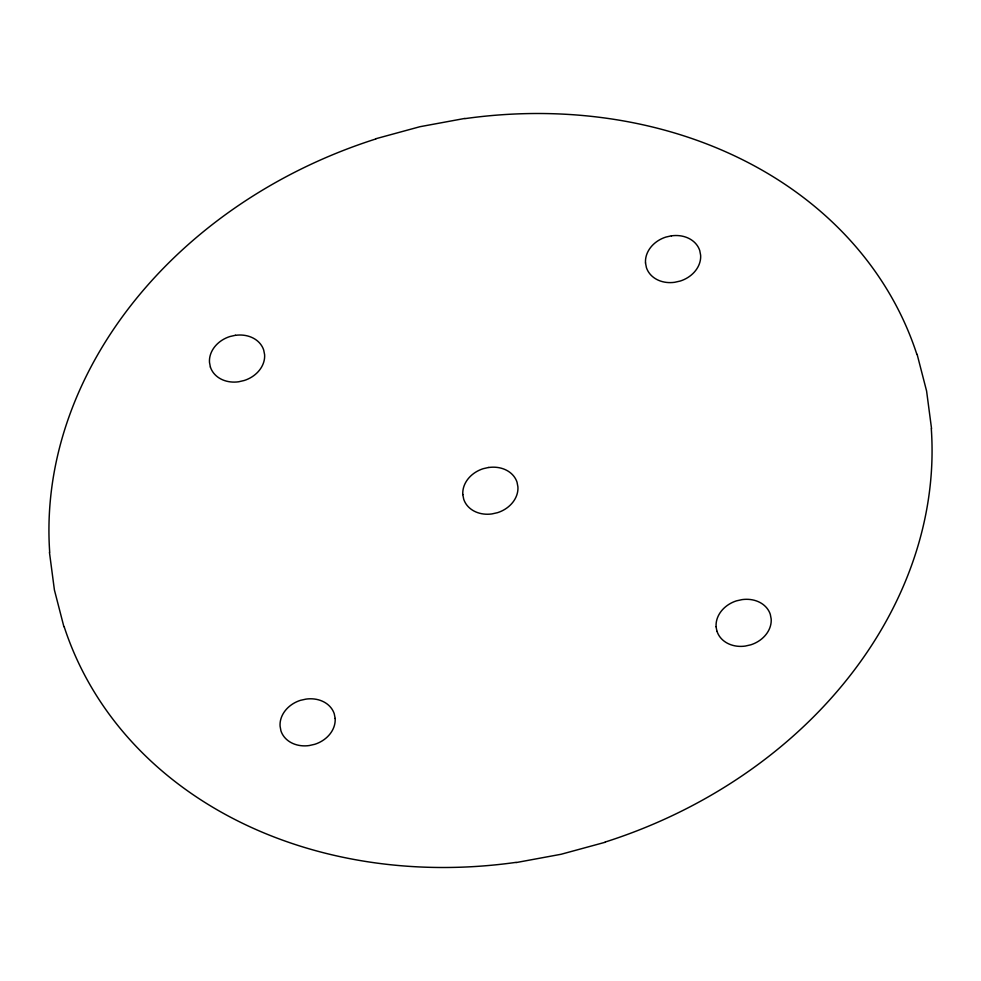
<?xml version="1.0" encoding="UTF-8"?>
<svg xmlns="http://www.w3.org/2000/svg" width="981" height="981" viewBox="0 0 981 981"><rect width="100%" height="100%" fill="white"/><g stroke="black" fill="none" stroke-linecap="round" stroke-linejoin="round"><path stroke-width="1.47" d="M375.723 138.762L419.954 126.708L464.908 118.419M605.277 842.238L561.046 854.279L516.092 862.581M671.47 235.796L665.891 237.071A27.946 23.078 -16.9 0 0 645.523 262.969M235.452 335.269L229.873 336.544A27.946 23.09 -16.9 0 0 209.493 362.418L210.375 367.041M488.759 467.422L483.192 468.697A27.946 23.078 -16.9 0 0 462.824 494.596M917.125 354.349L926.591 391.027L931.558 428.734M716.952 631.347L716.056 626.7M63.875 626.651L54.409 589.973L49.442 552.266M645.498 262.92L646.405 267.568A27.946 23.078 -16.9 0 0 674.658 282.295L680.238 281.044A27.946 23.09 -16.9 0 0 700.63 255.195L699.747 250.547A27.946 23.09 -16.9 0 0 671.47 235.845M462.799 494.547L463.706 499.194A27.946 23.078 -16.9 0 0 491.959 513.921L497.539 512.671A27.946 23.078 -16.9 0 0 517.907 486.821L517.024 482.174A27.946 23.078 -16.9 0 0 488.783 467.496M335.159 718.448L334.263 713.8A27.946 23.09 -16.9 0 0 305.998 699.11L300.431 700.336A27.946 23.09 -16.9 0 0 280.088 726.198L280.922 730.82A27.946 23.09 -16.9 0 0 309.248 745.548L314.766 744.297A27.946 23.09 -16.9 0 0 335.146 718.46M931.3 428.771A447.066 369.322 -16.9 0 1 605.203 842.029M464.92 118.64A447.066 369.322 -16.9 0 1 916.879 354.423M49.7 552.229A447.066 369.322 -16.9 0 1 375.797 138.971M516.08 862.36A447.066 369.322 -16.9 0 1 64.121 626.577M717.013 631.323A27.959 23.09 -16.9 0 0 745.266 646.074L750.784 644.824A27.959 23.09 -16.9 0 0 771.176 618.974L770.293 614.327A27.959 23.09 -16.9 0 0 742.016 599.624L736.437 600.863A27.959 23.09 -16.9 0 0 716.118 626.724M235.465 335.33A27.946 23.09 -16.9 0 1 263.705 350.07L264.612 354.668A27.946 23.09 -16.9 0 1 244.22 380.493L238.653 381.781A27.946 23.09 -16.9 0 1 210.388 367.041"/></g></svg>
